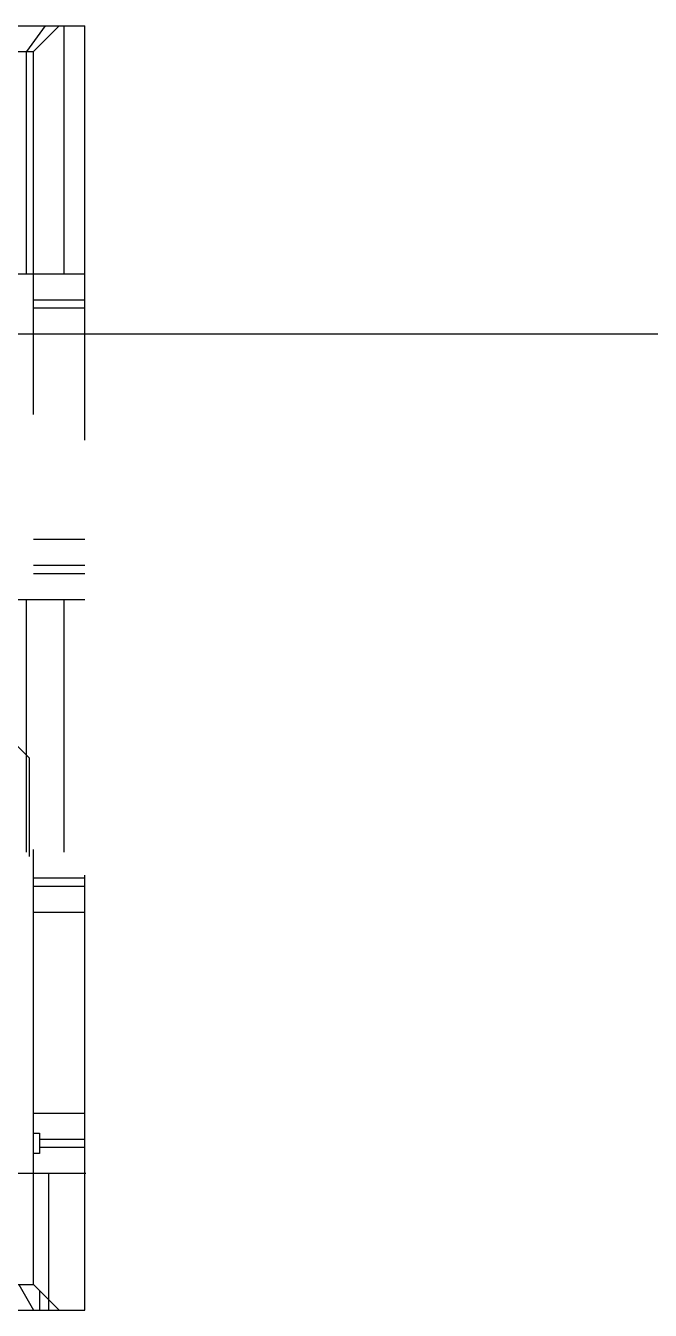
# Model space of a CAD drawing. Header units: inches. Extents: x 0 to 8.3, y 0 to 11.7.
# Drawn here: x 3.9179 to 4.0615, y 4.5516 to 4.8469 of the extents above; entities that cross this region are included whole.
import ezdxf

# ---------------------------------------------------------------- set-up
doc = ezdxf.new("R2010")
doc.units = ezdxf.units.IN
doc.header["$LTSCALE"] = 0.7622047244
doc.header["$MEASUREMENT"] = 0
doc.linetypes.add('HIDDEN', pattern=[0.2, 0.1, -0.1])
doc.layers.get('0').update_dxf_attribs({"linetype": 'CONTINUOUS'})
doc.layers.add('03__ASM_ALL_CURVES', color=7, linetype='CONTINUOUS')
doc.layers.add('DEFAULT_2', color=8, linetype='HIDDEN')

msp = doc.modelspace()

# ---------------------------------------------------------------- linework, layer by layer
at = {"color": 7, "linetype": 'CONTINUOUS'}
for p, q in [((3.8098965774, 4.8468720826), (3.931550125, 4.8468720826)), ((3.9266905675, 4.8468720826), (3.9266905675, 4.789785464)), ((3.931550125, 4.789785464), (3.931550125, 4.8468720826)), ((3.931550125, 4.789785464), (3.8736761092, 4.789785464)), ((3.9197391013, 4.7819114483), (3.9197391013, 4.7889094171)), ((3.931550125, 4.7768819834), (3.931550125, 4.7869742005)), ((3.9197391013, 4.7838799522), (3.931550125, 4.7838799522)), ((3.931550125, 4.7819114483), (3.9197391013, 4.7819114483)), ((2.898085558, 4.7760059409), (6.0083217785, 4.7760059409))]:
    msp.add_line(p, q, dxfattribs=at)
at = {"layer": '03__ASM_ALL_CURVES', "color": 8, "linetype": 'HIDDEN'}
msp.add_line((2.898085558, 4.7760059409), (6.0083217785, 4.7760059409), dxfattribs=at)
at = {"layer": 'DEFAULT_2', "color": 8, "linetype": 'HIDDEN'}
for p, q in [((3.9224049089, 4.8468720826), (3.9181192492, 4.8409665708)), ((3.9256446131, 4.8468720826), (3.9197391013, 4.8409665708)), ((3.6874556368, 4.8409665708), (3.9197391013, 4.8409665708)), ((3.9181192489, 4.789785464), (3.9181192489, 4.8409665708)), ((3.9197391013, 4.7889094171), (3.9197391013, 4.8409665708)), ((3.931550125, 4.7869742005), (3.931550125, 4.789785464)), ((3.9197391013, 4.5575020039), (3.9197391013, 4.7819114483)), ((3.931550125, 4.5515964921), (3.931550125, 4.7768819834)), ((3.931550125, 4.728761842), (3.9197391013, 4.728761842)), ((3.9197391013, 4.7228563302), (3.931550125, 4.7228563302)), ((3.931550125, 4.7208878262), (3.9197391013, 4.7208878262)), ((3.8736761092, 4.7149823144), (3.931550125, 4.7149823144)), ((3.9181192489, 4.6569114527), (3.9181192489, 4.7149823144)), ((3.9266905675, 4.7149823144), (3.9266905675, 4.6569114527)), ((3.9187548494, 4.678564996), (3.9138335895, 4.6834862559)), ((3.9187548494, 4.678564996), (3.9187548494, 4.6559272008)), ((3.8098965774, 4.6569114527), (3.9316752575, 4.6569114527)), ((3.9197391013, 4.6510059409), (3.931550125, 4.6510059409)), ((3.931550125, 4.649037437), (3.9197391013, 4.649037437)), ((3.9197391013, 4.6431319252), (3.931550125, 4.6431319252)), ((3.931550125, 4.5968720826), (3.9197391013, 4.5968720826)), ((3.9197391013, 4.5923101919), (3.9211170541, 4.5923101919)), ((3.9211170541, 4.5923101919), (3.9211170541, 4.5876544459)), ((3.9211170541, 4.5909665708), (3.931550125, 4.5909665708)), ((3.931550125, 4.5889980669), (3.9211170541, 4.5889980669)), ((3.9211170541, 4.5876544459), (3.9197391013, 4.5876544459)), ((3.8961591592, 4.5830925551), (3.9317312041, 4.5830925551)), ((3.9231559603, 4.5830925551), (3.9231559603, 4.5515964921)), ((3.8432558468, 4.5575020039), (3.9197391013, 4.5575020039)), ((3.9163814359, 4.5575020039), (3.9197686986, 4.5515964921)), ((3.9197391013, 4.5575020039), (3.9256446131, 4.5515964921)), ((3.9211170541, 4.5561240512), (3.9211170541, 4.5515964921)), ((3.8474316742, 4.5515964921), (3.931550125, 4.5515964921))]:
    msp.add_line(p, q, dxfattribs=at)

doc.saveas('drawing.dxf')
